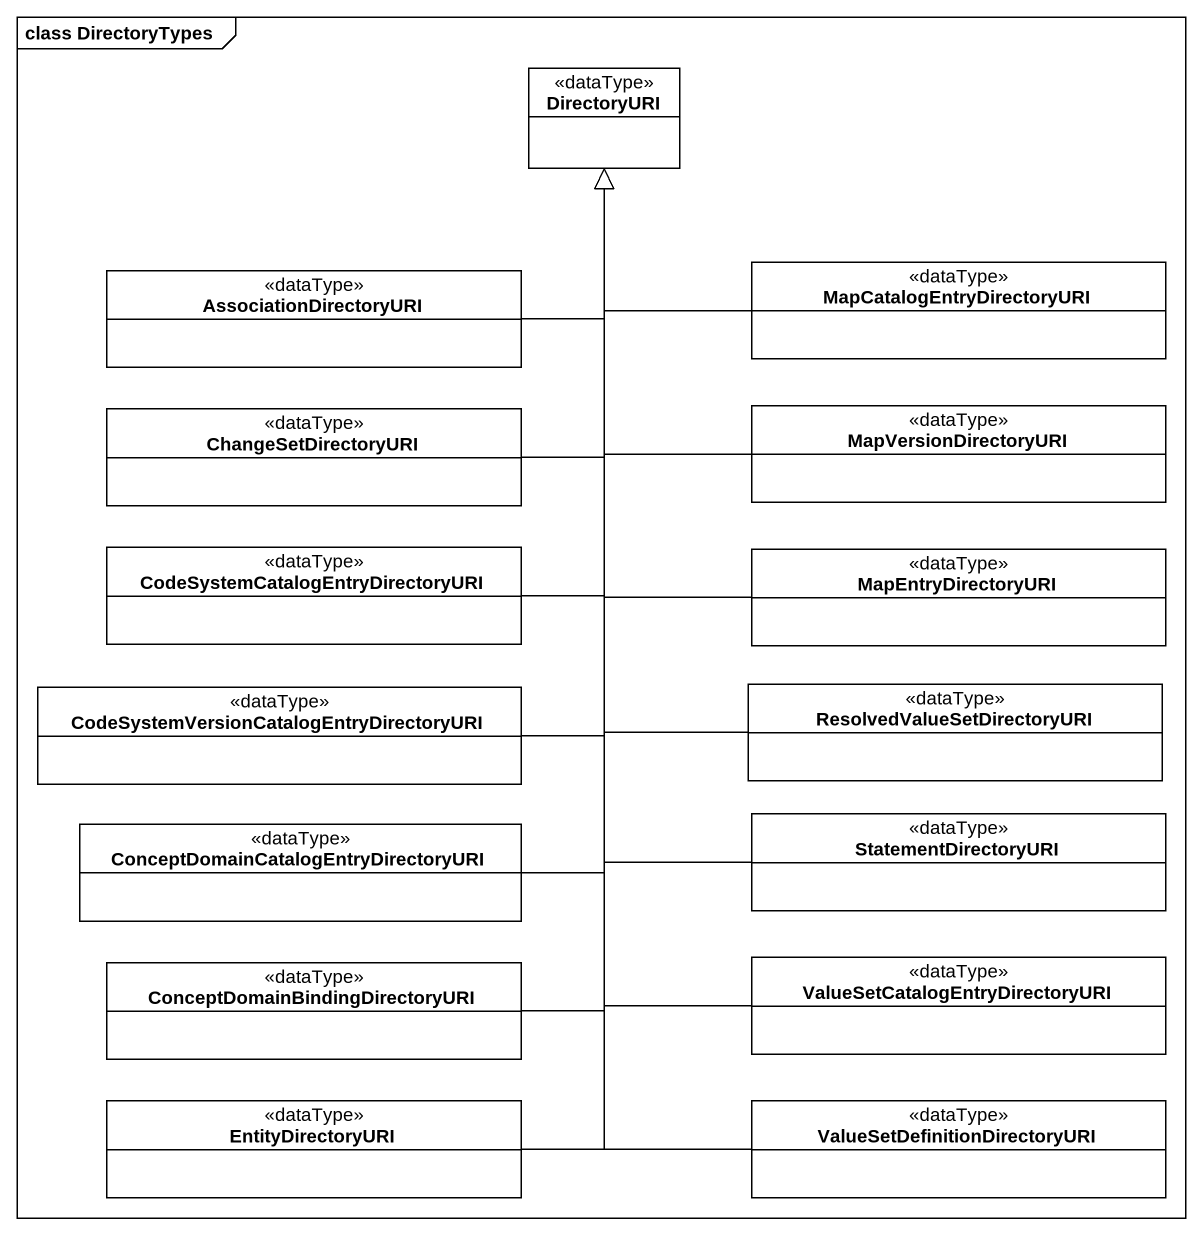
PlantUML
@startuml
mainframe class DirectoryTypes
hide circle
hide empty members
class DirectoryURI <<dataType>>
class MapCatalogEntryDirectoryURI <<dataType>>
class AssociationDirectoryURI <<dataType>>
class ChangeSetDirectoryURI <<dataType>>
class MapVersionDirectoryURI <<dataType>>
class "CodeSystemCatalogEntryDirectoryURI" as CodeSystemCatalogEntryDirect <<dataType>>
class MapEntryDirectoryURI <<dataType>>
class "CodeSystemVersionCatalogEntryDirectoryURI" as CodeSystemVersionCatalogEntr <<dataType>>
class ResolvedValueSetDirectoryURI <<dataType>>
class "ConceptDomainCatalogEntryDirectoryURI" as ConceptDomainCatalogEntryDir <<dataType>>
class StatementDirectoryURI <<dataType>>
class "ConceptDomainBindingDirectoryURI" as ConceptDomainBindingDirector <<dataType>>
class "ValueSetCatalogEntryDirectoryURI" as ValueSetCatalogEntryDirector <<dataType>>
class EntityDirectoryURI <<dataType>>
class "ValueSetDefinitionDirectoryURI" as ValueSetDefinitionDirectoryU <<dataType>>
MapCatalogEntryDirectoryURI -left-|> DirectoryURI
AssociationDirectoryURI -up-|> DirectoryURI
ChangeSetDirectoryURI -up-|> DirectoryURI
MapVersionDirectoryURI -up-|> DirectoryURI
CodeSystemCatalogEntryDirect -up-|> DirectoryURI
MapEntryDirectoryURI -up-|> DirectoryURI
CodeSystemVersionCatalogEntr -up-|> DirectoryURI
ResolvedValueSetDirectoryURI -up-|> DirectoryURI
ConceptDomainCatalogEntryDir -up-|> DirectoryURI
StatementDirectoryURI -up-|> DirectoryURI
ConceptDomainBindingDirector -up-|> DirectoryURI
ValueSetCatalogEntryDirector -up-|> DirectoryURI
EntityDirectoryURI -up-|> DirectoryURI
ValueSetDefinitionDirectoryU -up-|> DirectoryURI
@enduml
